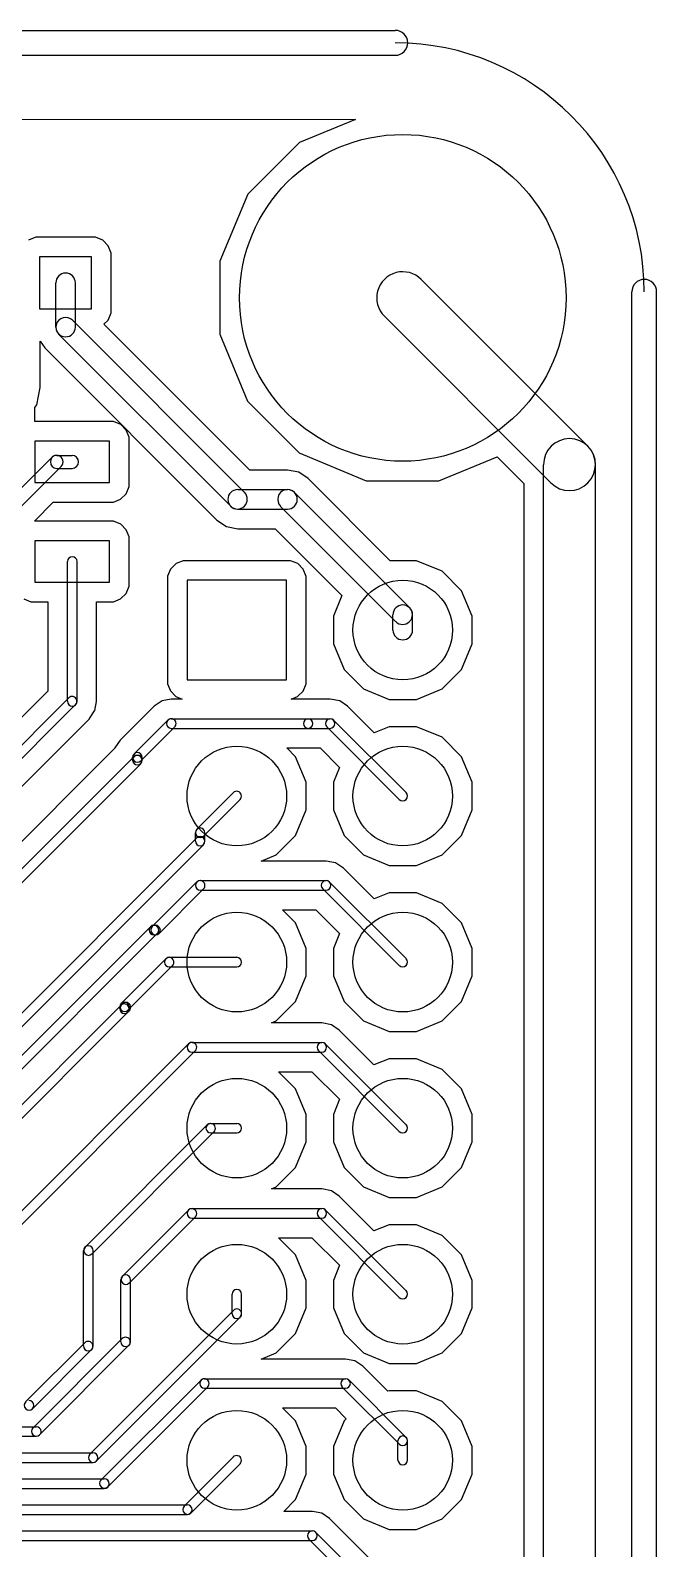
# Model space of a CAD drawing. Extents: x 32880 to 68030, y 27285 to 49782.
# Drawn here: x 64256 to 68030, y 40638 to 49782 of the extents above; entities that cross this region are included whole.
import ezdxf

# ---------------------------------------------------------------- set-up
doc = ezdxf.new("R2010")
doc.units = 0
doc.layers.add('BLACK', color=1, linetype='CONTINUOUS')

msp = doc.modelspace()

# ---------------------------------------------------------------- linework, layer by layer
at = {"layer": 'BLACK'}
for p, q in [((34455, 49782), (66455, 49782)), ((34455, 49632), (66455, 49632)), ((34737, 49265), (66216, 49246)), ((34737, 49265), (66216, 49246)), ((66216, 49246), (65877, 49106)), ((66216, 49246), (65877, 49106)), ((65877, 49106), (65567, 48796)), ((65877, 49106), (65567, 48796)), ((65567, 48796), (65398, 48391)), ((65567, 48796), (65398, 48391)), ((64288, 48536), (64245, 48518)), ((64288, 48536), (64245, 48518)), ((64602, 48536), (64288, 48536)), ((64602, 48536), (64288, 48536)), ((64649, 48536), (64602, 48536)), ((64649, 48536), (64602, 48536)), ((64692, 48518), (64649, 48536)), ((64692, 48518), (64649, 48536)), ((64725, 48484), (64692, 48518)), ((64725, 48484), (64692, 48518)), ((64743, 48441), (64725, 48484)), ((64743, 48441), (64725, 48484)), ((64625, 48418), (64311, 48418)), ((64311, 48418), (64311, 48104)), ((64625, 48104), (64625, 48418)), ((64743, 48127), (64743, 48441)), ((64743, 48127), (64743, 48441)), ((65398, 48391), (65398, 47953)), ((65398, 48391), (65398, 47953)), ((64409, 47995), (64409, 48261)), ((64527, 47995), (64527, 48261)), ((67615, 47278), (66611, 48282)), ((67880, 29207), (67880, 48207)), ((68030, 29207), (68030, 48207)), ((64311, 48104), (64625, 48104)), ((64743, 48080), (64743, 48127)), ((64743, 48080), (64743, 48127)), ((65546, 46999), (64509, 48036)), ((64699, 48013), (64725, 48037)), ((64699, 48013), (64725, 48037)), ((65578, 47134), (64699, 48013)), ((65578, 47134), (64699, 48013)), ((64725, 48037), (64743, 48080)), ((64725, 48037), (64743, 48080)), ((67393, 47056), (66389, 48060)), ((65463, 46916), (64426, 47953)), ((65398, 47953), (65565, 47548)), ((65398, 47953), (65565, 47548)), ((64315, 47631), (64315, 47910)), ((64315, 47910), (64343, 47869)), ((64315, 47631), (64315, 47910)), ((64315, 47910), (64343, 47869)), ((64343, 47869), (65379, 46832)), ((64343, 47869), (65379, 46832)), ((64294, 47526), (64315, 47631)), ((64294, 47526), (64315, 47631)), ((64283, 47510), (64294, 47526)), ((64283, 47510), (64294, 47526)), ((64283, 47429), (64283, 47510)), ((64283, 47429), (64283, 47510)), ((65565, 47548), (65875, 47238)), ((65565, 47548), (65875, 47238)), ((64283, 47426), (64283, 47429)), ((64283, 47426), (64283, 47429)), ((64710, 47426), (64283, 47426)), ((64710, 47426), (64283, 47426)), ((64757, 47426), (64710, 47426)), ((64757, 47426), (64710, 47426)), ((64800, 47408), (64757, 47426)), ((64800, 47408), (64757, 47426)), ((64833, 47374), (64800, 47408)), ((64833, 47374), (64800, 47408)), ((64851, 47331), (64833, 47374)), ((64851, 47331), (64833, 47374)), ((64733, 47308), (64283, 47308)), ((64283, 47308), (64283, 47058)), ((64733, 47058), (64733, 47308)), ((64851, 47081), (64851, 47331)), ((64851, 47081), (64851, 47331)), ((64078, 46902), (64387, 47211)), ((64415, 47222), (64507, 47222)), ((65875, 47238), (66280, 47069)), ((65875, 47238), (66280, 47069)), ((66718, 47069), (67068, 47214)), ((66718, 47069), (67068, 47214)), ((67068, 47214), (67230, 47053)), ((67068, 47214), (67230, 47053)), ((64133, 46847), (64442, 47156)), ((64415, 47144), (64507, 47144)), ((65805, 47134), (65578, 47134)), ((65805, 47134), (65578, 47134)), ((65873, 47121), (65805, 47134)), ((65873, 47121), (65805, 47134)), ((65930, 47082), (65873, 47121)), ((65930, 47082), (65873, 47121)), ((67348, 30408), (67348, 47166)), ((67662, 30408), (67662, 47166)), ((64283, 47058), (64733, 47058)), ((64833, 46991), (64851, 47034)), ((64833, 46991), (64851, 47034)), ((64851, 47034), (64851, 47081)), ((64851, 47034), (64851, 47081)), ((65505, 47016), (65805, 47016)), ((66424, 46588), (65930, 47082)), ((66424, 46588), (65930, 47082)), ((66280, 47069), (66718, 47069)), ((66280, 47069), (66718, 47069)), ((67230, 47053), (67230, 30521)), ((67230, 47053), (67230, 30521)), ((64280, 46826), (64394, 46940)), ((64280, 46826), (64394, 46940)), ((64394, 46940), (64756, 46940)), ((64394, 46940), (64756, 46940)), ((64756, 46940), (64799, 46958)), ((64756, 46940), (64799, 46958)), ((64799, 46958), (64833, 46991)), ((64799, 46958), (64833, 46991)), ((66457, 46221), (65763, 46915)), ((66541, 46305), (65847, 46999)), ((64710, 46826), (64280, 46826)), ((64710, 46826), (64280, 46826)), ((64757, 46826), (64710, 46826)), ((64757, 46826), (64710, 46826)), ((64800, 46808), (64757, 46826)), ((64800, 46808), (64757, 46826)), ((65379, 46832), (65380, 46832)), ((65379, 46832), (65380, 46832)), ((65380, 46832), (65437, 46793)), ((65380, 46832), (65437, 46793)), ((65505, 46898), (65805, 46898)), ((64833, 46774), (64800, 46808)), ((64833, 46774), (64800, 46808)), ((64851, 46731), (64833, 46774)), ((64851, 46731), (64833, 46774)), ((64851, 46481), (64851, 46731)), ((64851, 46481), (64851, 46731)), ((65437, 46793), (65505, 46780)), ((65437, 46793), (65505, 46780)), ((65505, 46780), (65731, 46780)), ((65505, 46780), (65731, 46780)), ((65731, 46780), (66133, 46378)), ((65731, 46780), (66133, 46378)), ((64733, 46708), (64283, 46708)), ((64283, 46708), (64283, 46458)), ((64733, 46458), (64733, 46708)), ((64479, 45741), (64479, 46583)), ((64537, 45741), (64537, 46583)), ((65134, 46570), (65100, 46537)), ((65134, 46570), (65100, 46537)), ((65177, 46588), (65134, 46570)), ((65177, 46588), (65134, 46570)), ((65777, 46588), (65177, 46588)), ((65777, 46588), (65177, 46588)), ((65824, 46588), (65777, 46588)), ((65824, 46588), (65777, 46588)), ((65867, 46570), (65824, 46588)), ((65867, 46570), (65824, 46588)), ((65900, 46536), (65867, 46570)), ((65900, 46536), (65867, 46570)), ((66583, 46588), (66424, 46588)), ((66583, 46588), (66424, 46588)), ((66737, 46524), (66583, 46588)), ((66737, 46524), (66583, 46588)), ((64283, 46458), (64733, 46458)), ((64851, 46434), (64851, 46481)), ((64851, 46434), (64851, 46481)), ((65100, 46537), (65082, 46494)), ((65100, 46537), (65082, 46494)), ((65082, 46494), (65082, 46447)), ((65082, 46494), (65082, 46447)), ((65800, 46470), (65200, 46470)), ((65200, 46470), (65200, 45870)), ((65800, 45870), (65800, 46470)), ((65918, 46493), (65900, 46536)), ((65918, 46493), (65900, 46536)), ((65918, 45893), (65918, 46493)), ((65918, 45893), (65918, 46493)), ((66854, 46407), (66737, 46524)), ((66854, 46407), (66737, 46524)), ((64799, 46358), (64833, 46391)), ((64799, 46358), (64833, 46391)), ((64833, 46391), (64851, 46434)), ((64833, 46391), (64851, 46434)), ((65082, 46447), (65082, 45847)), ((65082, 46447), (65082, 45847)), ((66133, 46378), (66082, 46253)), ((66133, 46378), (66082, 46253)), ((66918, 46253), (66854, 46407)), ((66918, 46253), (66854, 46407)), ((64216, 46358), (64259, 46340)), ((64216, 46358), (64259, 46340)), ((64259, 46340), (64306, 46340)), ((64259, 46340), (64306, 46340)), ((64306, 46340), (64361, 46340)), ((64306, 46340), (64361, 46340)), ((64361, 46340), (64361, 45802)), ((64361, 46340), (64361, 45802)), ((64655, 45741), (64655, 46340)), ((64655, 46340), (64756, 46340)), ((64655, 45741), (64655, 46340)), ((64655, 46340), (64756, 46340)), ((64756, 46340), (64799, 46358)), ((64756, 46340), (64799, 46358)), ((66082, 46253), (66082, 46087)), ((66082, 46253), (66082, 46087)), ((66441, 46170), (66441, 46262)), ((66559, 46170), (66559, 46262)), ((66918, 46087), (66918, 46253)), ((66918, 46087), (66918, 46253)), ((66082, 46087), (66146, 45933)), ((66082, 46087), (66146, 45933)), ((66854, 45933), (66918, 46087)), ((66854, 45933), (66918, 46087)), ((66146, 45933), (66263, 45816)), ((66146, 45933), (66263, 45816)), ((66737, 45816), (66854, 45933)), ((66737, 45816), (66854, 45933)), ((65082, 45847), (65100, 45804)), ((65082, 45847), (65100, 45804)), ((65200, 45870), (65800, 45870)), ((65900, 45803), (65918, 45846)), ((65900, 45803), (65918, 45846)), ((65918, 45846), (65918, 45893)), ((65918, 45846), (65918, 45893)), ((66263, 45816), (66417, 45752)), ((66263, 45816), (66417, 45752)), ((66583, 45752), (66737, 45816)), ((66583, 45752), (66737, 45816)), ((63908, 45183), (64487, 45762)), ((64361, 45802), (63944, 45386)), ((64361, 45802), (63944, 45386)), ((64644, 45685), (64654, 45740)), ((64644, 45685), (64654, 45740)), ((64654, 45740), (64655, 45741)), ((64654, 45740), (64655, 45741)), ((65049, 45743), (65001, 45711)), ((65049, 45743), (65001, 45711)), ((65105, 45754), (65049, 45743)), ((65105, 45754), (65049, 45743)), ((65100, 45804), (65133, 45770)), ((65100, 45804), (65133, 45770)), ((65171, 45754), (65105, 45754)), ((65171, 45754), (65105, 45754)), ((65133, 45770), (65171, 45754)), ((65133, 45770), (65171, 45754)), ((65827, 45754), (65866, 45770)), ((65827, 45754), (65866, 45770)), ((65930, 45754), (65827, 45754)), ((65930, 45754), (65827, 45754)), ((65866, 45770), (65900, 45803)), ((65866, 45770), (65900, 45803)), ((66063, 45754), (65930, 45754)), ((66063, 45754), (65930, 45754)), ((66120, 45743), (66063, 45754)), ((66120, 45743), (66063, 45754)), ((66167, 45711), (66120, 45743)), ((66167, 45711), (66120, 45743)), ((66417, 45752), (66583, 45752)), ((66417, 45752), (66583, 45752)), ((63949, 45142), (64528, 45721)), ((64033, 45058), (64611, 45636)), ((64033, 45058), (64611, 45636)), ((64611, 45636), (64611, 45637)), ((64611, 45637), (64612, 45637)), ((64611, 45636), (64611, 45637)), ((64611, 45637), (64612, 45637)), ((64612, 45637), (64643, 45684)), ((64612, 45637), (64643, 45684)), ((64643, 45684), (64644, 45685)), ((64643, 45684), (64644, 45685)), ((65001, 45711), (64797, 45507)), ((65001, 45711), (64797, 45507)), ((65105, 45636), (65929, 45636)), ((65930, 45636), (66062, 45636)), ((66327, 45551), (66167, 45711)), ((66327, 45551), (66167, 45711)), ((64881, 45424), (65084, 45627)), ((64922, 45383), (65125, 45586)), ((65105, 45578), (65929, 45578)), ((65930, 45578), (66062, 45578)), ((66042, 45587), (66479, 45150)), ((66083, 45628), (66520, 45191)), ((66417, 45588), (66327, 45551)), ((66417, 45588), (66327, 45551)), ((66583, 45588), (66417, 45588)), ((66583, 45588), (66417, 45588)), ((66737, 45524), (66583, 45588)), ((66737, 45524), (66583, 45588)), ((64764, 45458), (63207, 43900)), ((64764, 45458), (63207, 43900)), ((64765, 45460), (64764, 45458)), ((64765, 45460), (64764, 45458)), ((64797, 45507), (64765, 45460)), ((64797, 45507), (64765, 45460)), ((65854, 45407), (65801, 45460)), ((65801, 45460), (65930, 45460)), ((65854, 45407), (65801, 45460)), ((65801, 45460), (65930, 45460)), ((65930, 45460), (66002, 45460)), ((65930, 45460), (66002, 45460)), ((66002, 45460), (66119, 45343)), ((66002, 45460), (66119, 45343)), ((66854, 45407), (66737, 45524)), ((66854, 45407), (66737, 45524)), ((64879, 45407), (63247, 43775)), ((64921, 45365), (63289, 43733)), ((64872, 45387), (64872, 45403)), ((64930, 45387), (64930, 45403)), ((65918, 45253), (65854, 45407)), ((65918, 45253), (65854, 45407)), ((66918, 45253), (66854, 45407)), ((66918, 45253), (66854, 45407)), ((66119, 45343), (66082, 45253)), ((66119, 45343), (66082, 45253)), ((65258, 44970), (65479, 45191)), ((65918, 45087), (65918, 45253)), ((65918, 45087), (65918, 45253)), ((66082, 45253), (66082, 45087)), ((66082, 45253), (66082, 45087)), ((66918, 45087), (66918, 45253)), ((66918, 45087), (66918, 45253)), ((65299, 44929), (65520, 45150)), ((65854, 44933), (65918, 45087)), ((65854, 44933), (65918, 45087)), ((66082, 45087), (66146, 44933)), ((66082, 45087), (66146, 44933)), ((66854, 44933), (66918, 45087)), ((66854, 44933), (66918, 45087)), ((65258, 44918), (62489, 42149)), ((65250, 44899), (65250, 44949)), ((65308, 44899), (65308, 44949)), ((65737, 44816), (65854, 44933)), ((65737, 44816), (65854, 44933)), ((66146, 44933), (66263, 44816)), ((66146, 44933), (66263, 44816)), ((66737, 44816), (66854, 44933)), ((66737, 44816), (66854, 44933)), ((65299, 44877), (62530, 42108)), ((65647, 44779), (65737, 44816)), ((65647, 44779), (65737, 44816)), ((66263, 44816), (66417, 44752)), ((66263, 44816), (66417, 44752)), ((66583, 44752), (66737, 44816)), ((66583, 44752), (66737, 44816)), ((66038, 44779), (65647, 44779)), ((66038, 44779), (65647, 44779)), ((66095, 44768), (66038, 44779)), ((66095, 44768), (66038, 44779)), ((66142, 44736), (66095, 44768)), ((66142, 44736), (66095, 44768)), ((66327, 44551), (66142, 44736)), ((66327, 44551), (66142, 44736)), ((66417, 44752), (66583, 44752)), ((66417, 44752), (66583, 44752)), ((64990, 44384), (65259, 44653)), ((65280, 44661), (66038, 44661)), ((66059, 44652), (66520, 44191)), ((65031, 44343), (65300, 44612)), ((65280, 44603), (66038, 44603)), ((66018, 44611), (66479, 44150)), ((66417, 44588), (66327, 44551)), ((66417, 44588), (66327, 44551)), ((66583, 44588), (66417, 44588)), ((66583, 44588), (66417, 44588)), ((66737, 44524), (66583, 44588)), ((66737, 44524), (66583, 44588)), ((65854, 44407), (65776, 44485)), ((65776, 44485), (65977, 44485)), ((65854, 44407), (65776, 44485)), ((65776, 44485), (65977, 44485)), ((65977, 44485), (66119, 44343)), ((65977, 44485), (66119, 44343)), ((66854, 44407), (66737, 44524)), ((66854, 44407), (66737, 44524)), ((62588, 41992), (64979, 44383)), ((65000, 44392), (65010, 44392)), ((65918, 44253), (65854, 44407)), ((65918, 44253), (65854, 44407)), ((66918, 44253), (66854, 44407)), ((66918, 44253), (66854, 44407)), ((62629, 41951), (65020, 44342)), ((65000, 44334), (65010, 44334)), ((66119, 44343), (66082, 44253)), ((66119, 44343), (66082, 44253)), ((64803, 43921), (65072, 44190)), ((65093, 44199), (65499, 44199)), ((65918, 44087), (65918, 44253)), ((65918, 44087), (65918, 44253)), ((66082, 44253), (66082, 44087)), ((66082, 44253), (66082, 44087)), ((66918, 44087), (66918, 44253)), ((66918, 44087), (66918, 44253)), ((64844, 43880), (65113, 44149)), ((65093, 44141), (65499, 44141)), ((65854, 43933), (65918, 44087)), ((65854, 43933), (65918, 44087)), ((66082, 44087), (66146, 43933)), ((66082, 44087), (66146, 43933)), ((66854, 43933), (66918, 44087)), ((66854, 43933), (66918, 44087)), ((62727, 41835), (64802, 43910)), ((64794, 43890), (64794, 43900)), ((64803, 43911), (64810, 43918)), ((64852, 43890), (64852, 43900)), ((65737, 43816), (65854, 43933)), ((65737, 43816), (65854, 43933)), ((66146, 43933), (66263, 43816)), ((66146, 43933), (66263, 43816)), ((66737, 43816), (66854, 43933)), ((66737, 43816), (66854, 43933)), ((62768, 41794), (64843, 43869)), ((64844, 43870), (64851, 43877)), ((65708, 43804), (65737, 43816)), ((65708, 43804), (65737, 43816)), ((66013, 43804), (65708, 43804)), ((66013, 43804), (65708, 43804)), ((66070, 43793), (66013, 43804)), ((66070, 43793), (66013, 43804)), ((66263, 43816), (66417, 43752)), ((66263, 43816), (66417, 43752)), ((66583, 43752), (66737, 43816)), ((66583, 43752), (66737, 43816)), ((66117, 43761), (66070, 43793)), ((66117, 43761), (66070, 43793)), ((66326, 43551), (66117, 43761)), ((66326, 43551), (66117, 43761)), ((66417, 43752), (66583, 43752)), ((66417, 43752), (66583, 43752)), ((63936, 42405), (65209, 43678)), ((63977, 42364), (65250, 43637)), ((65230, 43686), (66012, 43686)), ((65230, 43628), (66012, 43628)), ((65992, 43637), (66479, 43150)), ((66033, 43678), (66520, 43191)), ((66417, 43588), (66326, 43551)), ((66417, 43588), (66326, 43551)), ((66583, 43588), (66417, 43588)), ((66583, 43588), (66417, 43588)), ((66737, 43524), (66583, 43588)), ((66737, 43524), (66583, 43588)), ((65854, 43407), (65751, 43510)), ((65751, 43510), (65952, 43510)), ((65854, 43407), (65751, 43510)), ((65751, 43510), (65952, 43510)), ((65952, 43510), (66119, 43344)), ((65952, 43510), (66119, 43344)), ((66854, 43407), (66737, 43524)), ((66854, 43407), (66737, 43524)), ((65918, 43253), (65854, 43407)), ((65918, 43253), (65854, 43407)), ((66918, 43253), (66854, 43407)), ((66918, 43253), (66854, 43407)), ((66119, 43344), (66082, 43253)), ((66119, 43344), (66082, 43253)), ((64585, 42453), (65322, 43190)), ((65343, 43199), (65499, 43199)), ((65918, 43087), (65918, 43253)), ((65918, 43087), (65918, 43253)), ((66082, 43253), (66082, 43087)), ((66082, 43253), (66082, 43087)), ((66918, 43087), (66918, 43253)), ((66918, 43087), (66918, 43253)), ((64626, 42412), (65363, 43149)), ((65343, 43141), (65499, 43141)), ((65854, 42933), (65918, 43087)), ((65854, 42933), (65918, 43087)), ((66082, 43087), (66146, 42933)), ((66082, 43087), (66146, 42933)), ((66854, 42933), (66918, 43087)), ((66854, 42933), (66918, 43087)), ((65737, 42816), (65854, 42933)), ((65737, 42816), (65854, 42933)), ((66146, 42933), (66263, 42816)), ((66146, 42933), (66263, 42816)), ((66737, 42816), (66854, 42933)), ((66737, 42816), (66854, 42933)), ((65708, 42804), (65737, 42816)), ((65708, 42804), (65737, 42816)), ((66013, 42804), (65708, 42804)), ((66013, 42804), (65708, 42804)), ((66070, 42793), (66013, 42804)), ((66070, 42793), (66013, 42804)), ((66263, 42816), (66417, 42752)), ((66263, 42816), (66417, 42752)), ((66583, 42752), (66737, 42816)), ((66583, 42752), (66737, 42816)), ((66117, 42761), (66070, 42793)), ((66117, 42761), (66070, 42793)), ((66326, 42551), (66117, 42761)), ((66326, 42551), (66117, 42761)), ((66417, 42752), (66583, 42752)), ((66417, 42752), (66583, 42752)), ((64810, 42278), (65209, 42677)), ((64851, 42237), (65250, 42636)), ((65230, 42686), (66012, 42686)), ((65230, 42628), (66012, 42628)), ((65992, 42637), (66479, 42150)), ((66033, 42678), (66520, 42191)), ((66417, 42588), (66326, 42551)), ((66417, 42588), (66326, 42551)), ((66583, 42588), (66417, 42588)), ((66583, 42588), (66417, 42588)), ((66737, 42524), (66583, 42588)), ((66737, 42524), (66583, 42588)), ((66854, 42407), (66737, 42524)), ((66854, 42407), (66737, 42524)), ((64576, 41858), (64576, 42432)), ((64634, 41858), (64634, 42432)), ((65854, 42407), (65751, 42510)), ((65751, 42510), (65952, 42510)), ((65854, 42407), (65751, 42510)), ((65751, 42510), (65952, 42510)), ((65952, 42510), (66119, 42344)), ((65952, 42510), (66119, 42344)), ((65918, 42253), (65854, 42407)), ((65918, 42253), (65854, 42407)), ((66119, 42344), (66082, 42253)), ((66119, 42344), (66082, 42253)), ((66918, 42253), (66854, 42407)), ((66918, 42253), (66854, 42407)), ((64801, 41883), (64801, 42257)), ((64859, 41883), (64859, 42257)), ((65918, 42087), (65918, 42253)), ((65918, 42087), (65918, 42253)), ((66082, 42253), (66082, 42087)), ((66082, 42253), (66082, 42087)), ((66918, 42087), (66918, 42253)), ((66918, 42087), (66918, 42253)), ((65471, 42052), (65471, 42170)), ((65529, 42052), (65529, 42170)), ((64614, 41207), (65479, 42072)), ((65854, 41933), (65918, 42087)), ((65854, 41933), (65918, 42087)), ((66082, 42087), (66146, 41933)), ((66082, 42087), (66146, 41933)), ((66854, 41933), (66918, 42087)), ((66854, 41933), (66918, 42087)), ((64655, 41166), (65520, 42031)), ((64270, 41364), (64809, 41903)), ((65737, 41816), (65854, 41933)), ((65737, 41816), (65854, 41933)), ((66146, 41933), (66263, 41816)), ((66146, 41933), (66263, 41816)), ((66737, 41816), (66854, 41933)), ((66737, 41816), (66854, 41933)), ((64227, 41521), (64584, 41878)), ((64268, 41480), (64625, 41837)), ((64311, 41323), (64850, 41862)), ((65647, 41779), (65737, 41816)), ((65647, 41779), (65737, 41816)), ((66263, 41816), (66417, 41752)), ((66263, 41816), (66417, 41752)), ((66583, 41752), (66737, 41816)), ((66583, 41752), (66737, 41816)), ((66155, 41779), (65647, 41779)), ((66155, 41779), (65647, 41779)), ((66212, 41768), (66155, 41779)), ((66212, 41768), (66155, 41779)), ((66259, 41736), (66212, 41768)), ((66259, 41736), (66212, 41768)), ((66409, 41586), (66259, 41736)), ((66409, 41586), (66259, 41736)), ((66417, 41752), (66583, 41752)), ((66417, 41752), (66583, 41752)), ((64681, 41050), (65284, 41653)), ((64722, 41009), (65325, 41612)), ((65305, 41661), (66155, 41661)), ((66135, 41611), (66478, 41268)), ((66176, 41652), (66519, 41309)), ((65305, 41603), (66155, 41603)), ((66417, 41588), (66409, 41586)), ((66417, 41588), (66409, 41586)), ((66583, 41588), (66417, 41588)), ((66583, 41588), (66417, 41588)), ((66737, 41524), (66583, 41588)), ((66737, 41524), (66583, 41588)), ((66854, 41407), (66737, 41524)), ((66854, 41407), (66737, 41524)), ((65854, 41407), (65776, 41485)), ((65776, 41485), (66094, 41485)), ((65854, 41407), (65776, 41485)), ((65776, 41485), (66094, 41485)), ((66094, 41485), (66159, 41420)), ((66094, 41485), (66159, 41420)), ((57919, 41372), (64291, 41372)), ((65918, 41253), (65854, 41407)), ((65918, 41253), (65854, 41407)), ((66146, 41407), (66082, 41253)), ((66146, 41407), (66082, 41253)), ((66159, 41420), (66146, 41407)), ((66159, 41420), (66146, 41407)), ((66918, 41253), (66854, 41407)), ((66918, 41253), (66854, 41407)), ((57919, 41314), (64291, 41314)), ((65918, 41087), (65918, 41253)), ((65918, 41087), (65918, 41253)), ((66082, 41253), (66082, 41087)), ((66082, 41253), (66082, 41087)), ((66471, 41171), (66471, 41287)), ((66529, 41171), (66529, 41287)), ((66918, 41087), (66918, 41253)), ((66918, 41087), (66918, 41253)), ((57919, 41215), (64633, 41215)), ((57919, 41157), (64633, 41157)), ((65182, 40893), (65479, 41190)), ((65223, 40852), (65520, 41149)), ((65854, 40933), (65918, 41087)), ((65854, 40933), (65918, 41087)), ((66082, 41087), (66146, 40933)), ((66082, 41087), (66146, 40933)), ((66854, 40933), (66918, 41087)), ((66854, 40933), (66918, 41087)), ((57919, 41058), (64701, 41058)), ((57919, 41000), (64701, 41000)), ((57919, 40901), (65201, 40901)), ((65783, 40862), (65854, 40933)), ((65783, 40862), (65854, 40933)), ((66146, 40933), (66263, 40816)), ((66146, 40933), (66263, 40816)), ((66737, 40816), (66854, 40933)), ((66737, 40816), (66854, 40933)), ((57919, 40843), (65201, 40843)), ((65955, 40862), (65783, 40862)), ((65955, 40862), (65783, 40862)), ((66012, 40851), (65955, 40862)), ((66012, 40851), (65955, 40862)), ((66059, 40819), (66012, 40851)), ((66059, 40819), (66012, 40851)), ((66326, 40551), (66059, 40819)), ((66326, 40551), (66059, 40819)), ((66263, 40816), (66417, 40752)), ((66263, 40816), (66417, 40752)), ((66583, 40752), (66737, 40816)), ((66583, 40752), (66737, 40816)), ((57919, 40744), (65955, 40744)), ((65934, 40695), (66479, 40150)), ((65975, 40736), (66520, 40191)), ((66417, 40752), (66583, 40752)), ((66417, 40752), (66583, 40752)), ((57919, 40686), (65955, 40686))]:
    msp.add_line(p, q, dxfattribs=at)
for centre, radius in [((66500, 48171), 984), ((66500, 46170), 300), ((65500, 45170), 300), ((66500, 45170), 300), ((65500, 44170), 300), ((66500, 44170), 300), ((65500, 43170), 300), ((66500, 43170), 300), ((65500, 42170), 300), ((66500, 42170), 300), ((65500, 41170), 300), ((66500, 41170), 300)]:
    msp.add_circle(centre, radius, dxfattribs=at)
for centre, radius, start, end in [((66455, 49707), 75, 270, 450), ((66455, 48207), 1500, 0, 90), ((64468, 48261), 59, 360, 540), ((66500, 48171), 157, 405, 585), ((67955, 48207), 75, 360, 540), ((64468, 47994), 59, 405, 585), ((64468, 47995), 59, 180, 360), ((67505, 47166), 157, 360, 540), ((67504, 47167), 157, 225, 405), ((64415, 47183), 39, 90, 270), ((64414, 47183), 39, 315, 495), ((64507, 47183), 39, 270, 450), ((65505, 46957), 59, 90, 270), ((65805, 46957), 59, 405, 585), ((65805, 46957), 59, 270, 450), ((65504, 46958), 59, 225, 405), ((64508, 46583), 29, 360, 540), ((66500, 46262), 59, 360, 540), ((66499, 46263), 59, 225, 405), ((66500, 46170), 59, 180, 360), ((64508, 45741), 29, 180, 360), ((64507, 45741), 29, 315, 495), ((65105, 45607), 29, 90, 270), ((65105, 45607), 29, 315, 495), ((65930, 45607), 29, 90, 270), ((65929, 45607), 29, 270, 450), ((66063, 45607), 29, 45, 225), ((66062, 45607), 29, 270, 450), ((64901, 45403), 29, 360, 540), ((64901, 45403), 29, 135, 315), ((64901, 45387), 29, 135, 315), ((64901, 45387), 29, 180, 360), ((64900, 45386), 29, -45, 135), ((64901, 45387), 29, -45, 135), ((65499, 45170), 29, 315, 495), ((66499, 45171), 29, 225, 405), ((65279, 44949), 29, 360, 540), ((65279, 44950), 29, 135, 315), ((65279, 44898), 29, -45, 135), ((65279, 44899), 29, 180, 360), ((65280, 44632), 29, 90, 270), ((65279, 44632), 29, 315, 495), ((66038, 44632), 29, 45, 225), ((66038, 44632), 29, 270, 450), ((65000, 44363), 29, 90, 270), ((65000, 44363), 29, 315, 495), ((65011, 44364), 29, 135, 315), ((65010, 44363), 29, 270, 450), ((65093, 44170), 29, 90, 270), ((65092, 44169), 29, 315, 495), ((65499, 44170), 29, 270, 450), ((66500, 44170), 29, 225, 405), ((64823, 43900), 29, 360, 540), ((64823, 43890), 29, 135, 315), ((64824, 43901), 29, 135, 315), ((64822, 43889), 29, 315, 495), ((64831, 43898), 29, 315, 495), ((64823, 43890), 29, 180, 360), ((65230, 43657), 29, 90, 270), ((65229, 43657), 29, 315, 495), ((66013, 43657), 29, 45, 225), ((66012, 43657), 29, 270, 450), ((65343, 43170), 29, 90, 270), ((65342, 43169), 29, 315, 495), ((65499, 43170), 29, 270, 450), ((66499, 43171), 29, 225, 405), ((65230, 42657), 29, 90, 270), ((65229, 42656), 29, 315, 495), ((66013, 42657), 29, 45, 225), ((66012, 42657), 29, 270, 450), ((64605, 42432), 29, 360, 540), ((64606, 42433), 29, 135, 315), ((64830, 42257), 29, 360, 540), ((64831, 42258), 29, 135, 315), ((65500, 42170), 29, 360, 540), ((66499, 42171), 29, 225, 405), ((65500, 42052), 29, 315, 495), ((65500, 42052), 29, 180, 360), ((64604, 41857), 29, 315, 495), ((64830, 41883), 29, 180, 360), ((64829, 41882), 29, 315, 495), ((64605, 41858), 29, 180, 360), ((65305, 41632), 29, 90, 270), ((65304, 41632), 29, 315, 495), ((66155, 41632), 29, 45, 225), ((66155, 41632), 29, 270, 450), ((64248, 41501), 29, 135, 315), ((64247, 41500), 29, 270, 450), ((64291, 41344), 29, 135, 315), ((64291, 41343), 29, 270, 450), ((66500, 41287), 29, 360, 540), ((66499, 41288), 29, 225, 405), ((64634, 41186), 29, 135, 315), ((64633, 41186), 29, 270, 450), ((65499, 41169), 29, 315, 495), ((66500, 41171), 29, 180, 360), ((64702, 41030), 29, 135, 315), ((64701, 41029), 29, 270, 450), ((65203, 40873), 29, 135, 315), ((65201, 40872), 29, 270, 450), ((65955, 40715), 29, 45, 225), ((65955, 40715), 29, 270, 450)]:
    msp.add_arc(centre, radius, start, end, dxfattribs=at)

doc.saveas('drawing.dxf')
